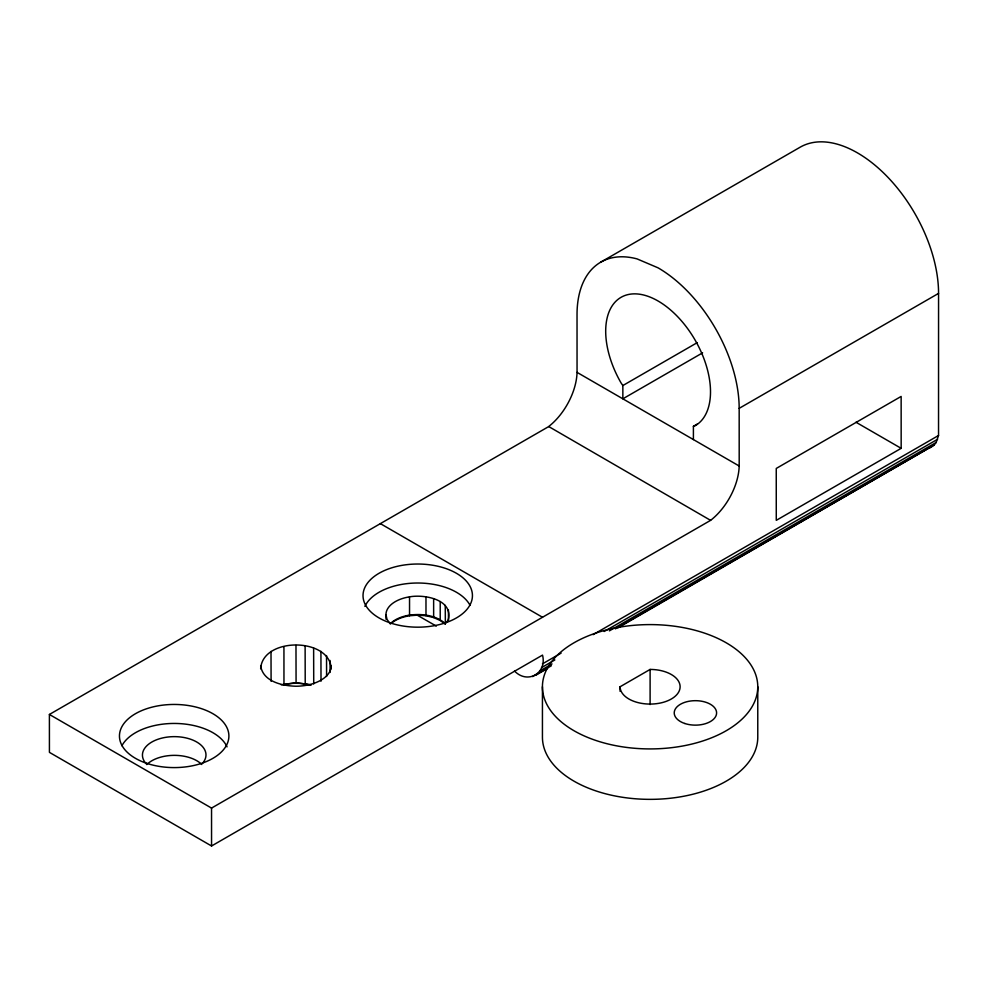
<?xml version="1.0" encoding="UTF-8"?>
<svg xmlns="http://www.w3.org/2000/svg" width="988" height="988" viewBox="0 0 988 988"><rect width="100%" height="100%" fill="white"/><g stroke="black" fill="none" stroke-linecap="round" stroke-linejoin="round"><path stroke-width="1.48" d="M618.216 627.713L934.117 445.082L936.13 442.476L938.538 435.498L938.563 293.387A114.732 66.196 60 0 0 888.484 177.914A114.732 66.196 60 0 0 800.144 147.2L600.741 262.166M514.526 671.037C527.604 684.647 547.216 673.112 542.523 655.106L211.556 845.987L49.425 752.362L49.4 714.46L548.735 426.557L552.28 423.506A48.708 28.158 -60 0 0 577.054 372.377L577.029 314.715A114.732 66.196 60 0 1 637.075 258.905L658.057 267.834A114.732 66.196 60 0 1 739.172 408.353L739.197 466.015A48.708 28.158 -60 0 1 710.594 520.355L211.543 808.085L49.4 714.46M391.112 623.527A31.777 18.377 -0.2 0 1 409.538 615.759L409.538 596.851C424.136 594.171 452.912 599.259 448.416 619.303A31.777 18.377 -0.2 0 1 446.218 622.687M445.267 624.268L440.228 620.476L433.646 617.562L425.989 615.734L425.976 596.826M433.646 617.562L433.633 598.654M440.228 620.476L440.216 601.556M260.659 668.839C262.326 636.939 329.757 637.161 331.264 668.74M702.616 352.839L622.848 398.819L622.848 385.542L697.281 342.614M693.403 439.574L693.403 426.285L697.38 423.988M739.172 408.353L938.563 293.387M901.167 448.33L776.272 520.343L776.247 468.448L901.142 396.435L901.167 448.33L855.979 422.234M542.437 663.874L561.11 653.117M593.109 634.654L938.538 435.498M541.51 667.641L554.848 659.947M604.187 631.493L937.612 439.252M540.016 670.852L552.02 663.936M609.374 630.875L936.13 442.476M532.618 676.582L551.353 665.776M615.363 628.862L934.117 445.082M535.521 675.384L547.525 668.468M620.094 686.759L650.104 669.432A30.011 17.327 0 0 1 680.115 686.759A30.011 17.327 0 0 1 650.104 704.074A30.011 17.327 0 0 1 620.094 686.759L620.094 691.341M929.696 447.799L931.635 447.008M693.403 426.285L695.157 425.742A74.137 42.768 60 0 0 695.12 340.107A74.137 42.768 60 0 0 621.032 297.326A74.137 42.768 60 0 0 621.082 382.961L622.848 385.542M281.234 684.845L296.079 682.757L310.887 684.783M409.538 615.759L417.763 615.116L425.989 615.734M416.417 614.684L436.301 626.108M577.054 372.377L739.197 466.015M380.368 523.628L542.511 617.265M548.735 426.557L710.594 520.355M390.211 623.811L387.037 619.39L385.962 614.635A31.777 18.377 -0.2 0 1 409.538 596.851M260.659 665.85C263.043 681.708 282.42 685.894 295.931 686.228A35.296 20.427 -0.2 0 0 331.252 665.751M448.429 609.794L448.478 620.427M445.255 605.36L445.353 623.613C435.72 615.092 421.95 613.523 409.625 615.092A31.777 18.377 -0.2 0 0 390.322 623.687M385.962 614.635L385.987 619.192M330.054 660.466L330.091 672.433M326.534 655.55L326.596 676.471M320.927 651.327L321.014 681.226M313.628 648.091L313.727 683.968M305.119 646.066L305.218 683.437M295.98 645.386L296.079 682.757M283.939 646.807L283.964 684.709L286.866 683.992A35.296 20.427 -0.2 0 1 310.924 685.178M271.008 651.401L271.095 681.3M211.543 808.085L211.556 845.987M757.771 686.759A107.667 62.158 0 0 1 596.27 740.592A107.667 62.158 0 0 1 596.27 632.925A107.667 62.158 0 0 1 757.771 686.759L757.771 737.196A107.667 62.158 0 0 1 650.104 799.354A107.667 62.158 0 0 1 542.437 737.196L542.437 686.759M650.104 669.432L650.104 704.58M121.919 745.718A54.711 31.567 0 0 1 175.247 723.451A54.711 31.567 0 0 1 227.055 746.854M146.669 764.243A31.777 18.377 -0.2 0 1 173.184 736.653A31.777 18.377 -0.2 0 1 202.676 763.119M146.78 764.576A31.777 18.377 -0.2 0 1 201.811 764.502M364.893 606.41A54.711 31.579 0 0 1 416.751 583.019A54.711 31.579 0 0 1 470.041 605.298M146.792 763.354A54.711 31.567 0 0 0 228.895 736.011A54.711 31.567 0 0 0 146.854 708.668A54.711 31.567 0 0 0 146.792 763.354M390.334 622.934A54.711 31.579 0 0 0 472.437 595.603A54.711 31.579 0 0 0 390.396 568.248A54.711 31.579 0 0 0 390.334 622.934M684.82 723.5A21.18 12.227 0 0 0 716.596 712.916A21.18 12.227 0 0 0 684.82 702.32A21.18 12.227 0 0 0 684.82 723.5"/></g></svg>
